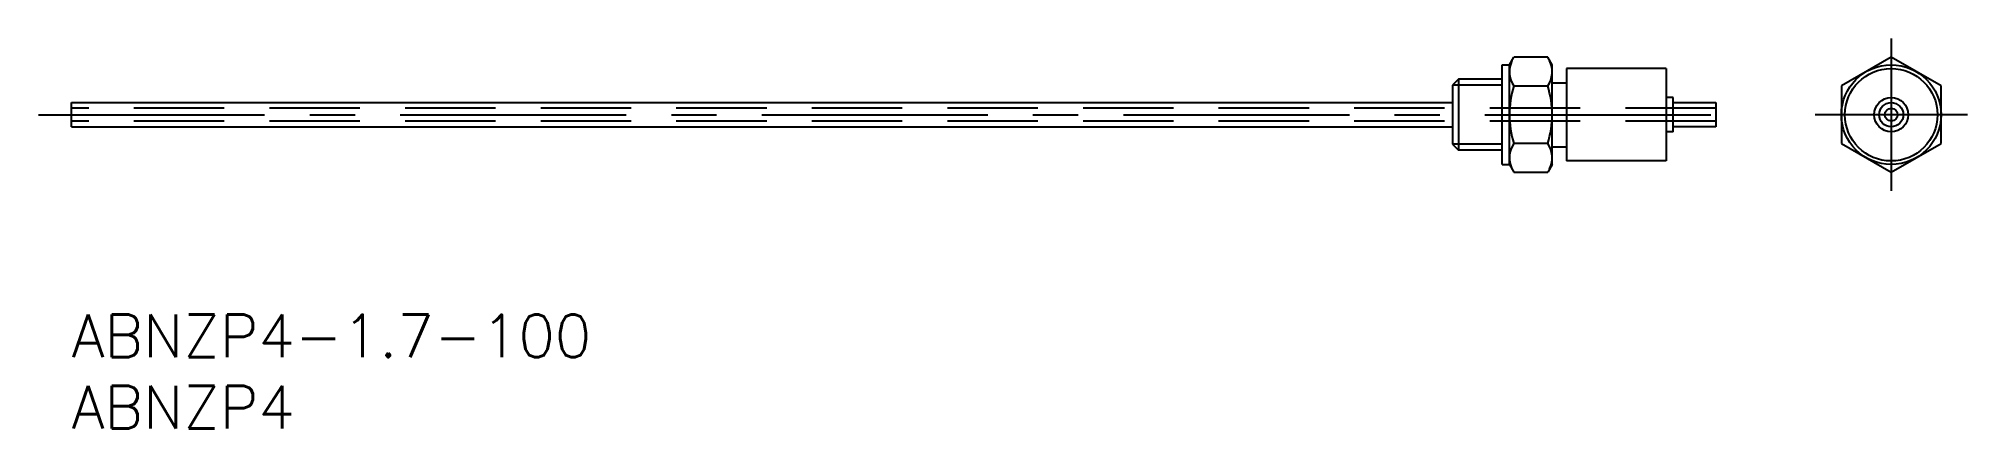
# Model space of a CAD drawing. Extents: x -2 to 133, y -8 to 19.
import ezdxf

# ---------------------------------------------------------------- set-up
doc = ezdxf.new("R2010")
doc.units = 0
doc.header["$LTSCALE"] = 0.5
doc.linetypes.add('CENTER', pattern=[50.8, 31.75, -6.35, 6.35, -6.35])
doc.linetypes.add('DASHED', pattern=[19.05, 12.7, -6.35])
for name, color, linetype in [('MSM_CENTER', 1, 'CENTER'), ('MSM_CONTINUOUS', 7, 'CONTINUOUS'), ('MSM_DASHED', 4, 'DASHED'), ('MSM_NARROW', 5, 'CONTINUOUS'), ('MSM_PART_NUMBER', 7, 'CONTINUOUS')]:
    doc.layers.add(name, color=color, linetype=linetype)
doc.styles.get("Standard").update_dxf_attribs({"font": 'txt.shx', "height": 3, "bigfont": 'bigfont.shx'})

# ---------------------------------------------------------------- blocks, each defined once
blk = doc.blocks.new('*U9')
at = {"layer": 'MSM_PART_NUMBER'}
blk.add_text('ABNZP4-1.7-100', height=3, dxfattribs=at).set_placement((0, -3))
blk = doc.blocks.new('*U10')
at = {"layer": 'MSM_PART_NUMBER'}
blk.add_text('ABNZP4', height=3, dxfattribs=at).set_placement((0, -8))

msp = doc.modelspace()

# ---------------------------------------------------------------- linework, layer by layer
at = {"layer": 'MSM_CENTER'}
for p, q in [((127.82, 19.39), (127.82, 8.69)), ((-2.32, 14.04), (117.27, 14.04)), ((133.17, 14.04), (122.48, 14.04))]:
    msp.add_line(p, q, dxfattribs=at)
at = {"layer": 'MSM_CONTINUOUS'}
for p, q in [((101, 17.54), (101.31, 18.08)), ((103.69, 18.08), (101.31, 18.08)), ((104, 17.54), (103.69, 18.08)), ((127.82, 18.08), (124.32, 16.06)), ((131.32, 16.06), (127.82, 18.08)), ((97.43, 16.54), (97, 16.11)), ((97.43, 16.54), (97.43, 11.54)), ((100.5, 16.54), (97.43, 16.54)), ((100.5, 17.54), (101, 17.54)), ((100.5, 10.54), (100.5, 17.54)), ((101, 10.54), (101, 17.54)), ((104, 10.54), (104, 17.54)), ((104, 16.29), (105, 16.29)), ((105, 17.29), (105, 10.79)), ((112, 17.29), (105, 17.29)), ((112, 17.29), (112, 10.79)), ((97, 16.11), (97, 11.97)), ((101.31, 16.06), (103.69, 16.06)), ((112.5, 15.24), (112, 15.24)), ((112.5, 12.84), (112.5, 15.24)), ((124.32, 16.06), (124.32, 12.02)), ((131.32, 12.02), (131.32, 16.06)), ((0, 14.89), (97, 14.89)), ((0, 13.19), (0, 14.89)), ((112.5, 14.89), (115.5, 14.89)), ((115.5, 14.89), (115.5, 13.19)), ((0, 13.19), (97, 13.19)), ((112.5, 12.84), (112, 12.84)), ((115.5, 13.19), (112.5, 13.19)), ((97, 11.97), (97.43, 11.54)), ((100.5, 11.54), (97.43, 11.54)), ((103.69, 12.02), (101.31, 12.02)), ((104, 11.79), (105, 11.79)), ((124.32, 12.02), (127.82, 10)), ((127.82, 10), (131.32, 12.02)), ((100.5, 10.54), (101, 10.54)), ((101, 10.54), (101.31, 10)), ((101.31, 10), (103.69, 10)), ((104, 10.54), (103.69, 10)), ((112, 10.79), (105, 10.79))]:
    msp.add_line(p, q, dxfattribs=at)
for radius in [3.5, 3.25, 1.2, 0.85, 0.45]:
    msp.add_circle((127.82, 14.04), radius, dxfattribs=at)
for centre, radius, start, end in [((102.79, 17.07), 1.79, 154.3842, 214.3842), ((102.21, 17.07), 1.79, 325.6158, 25.6158), ((107.69, 14.04), 6.69, 162.412, 197.588), ((97.31, 14.04), 6.69, 342.412, 17.588), ((102.79, 11.01), 1.79, 145.6158, 205.6158), ((102.21, 11.01), 1.79, 334.3842, 34.3842)]:
    msp.add_arc(centre, radius, start, end, dxfattribs=at)
at = {"layer": 'MSM_DASHED'}
for p, q in [((115.5, 14.49), (0, 14.49)), ((115.5, 13.59), (0, 13.59))]:
    msp.add_line(p, q, dxfattribs=at)
at = {"layer": 'MSM_NARROW'}
for p, q in [((100.5, 16.11), (97, 16.11)), ((100.5, 11.97), (97, 11.97))]:
    msp.add_line(p, q, dxfattribs=at)

# ---------------------------------------------------------------- block references
at = {"layer": 'MSM_CONTINUOUS'}
for name in ['*U9', '*U10']:
    msp.add_blockref(name, (0, 0), dxfattribs=at)

doc.saveas('drawing.dxf')
